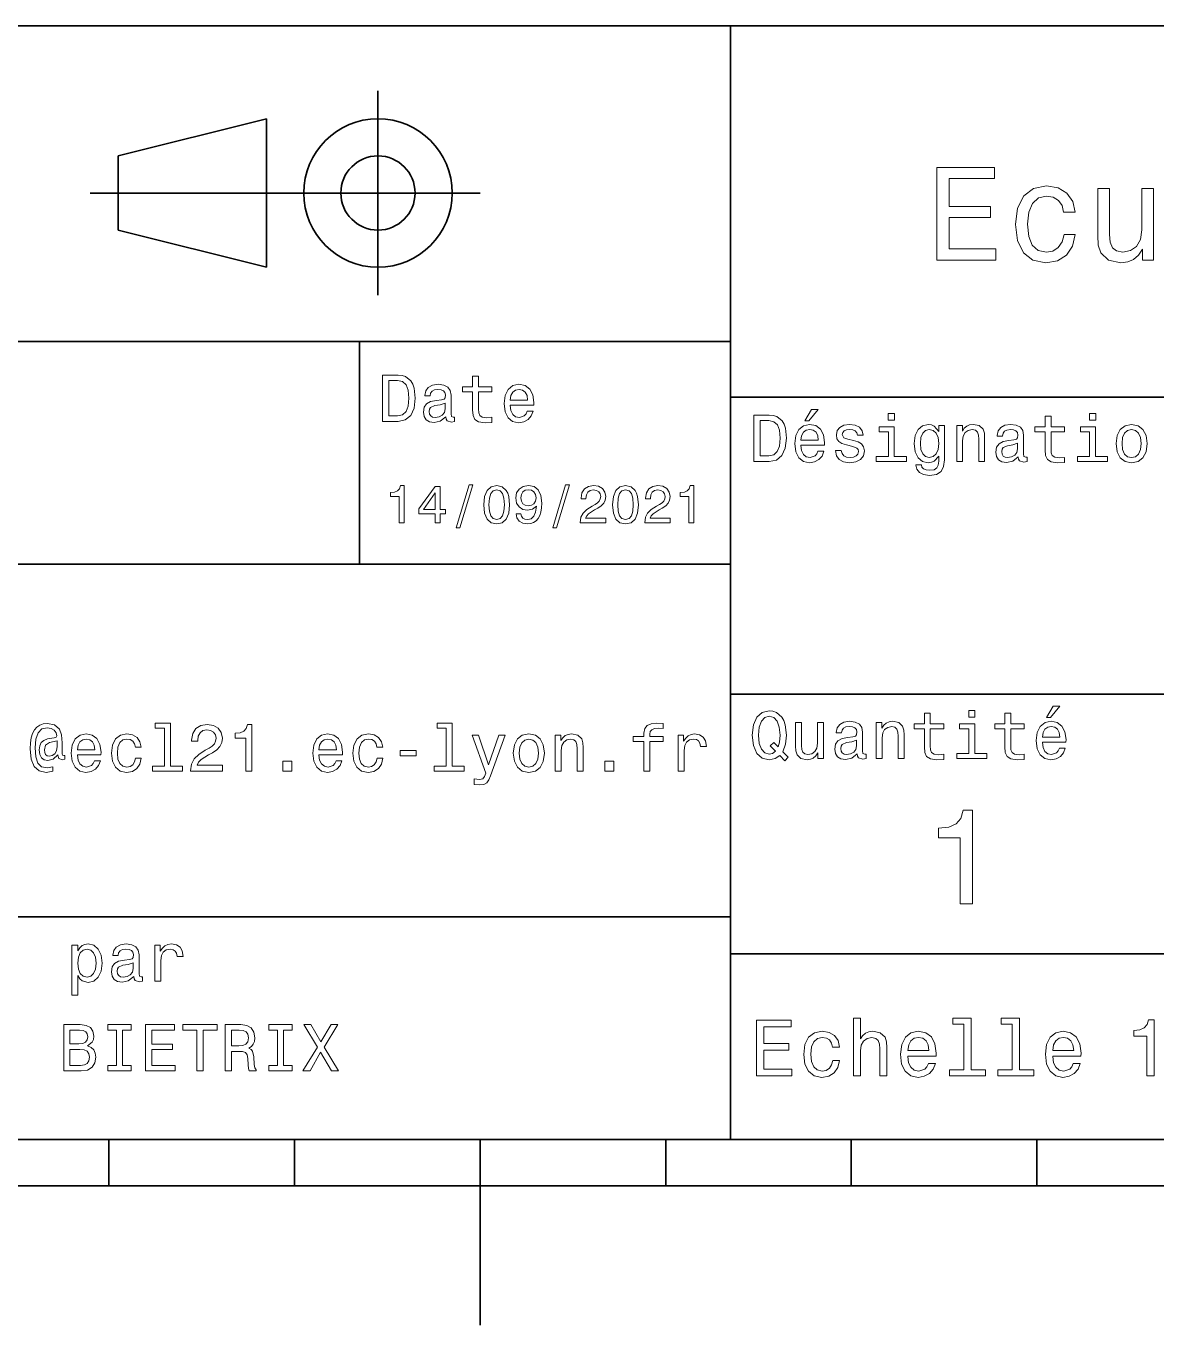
# Model space of a CAD drawing. Extents: x 0 to 297, y 0 to 210.
# Drawn here: x 124 to 184.9, y 0 to 70 of the extents above; entities that cross this region are included whole.
import ezdxf

# ---------------------------------------------------------------- set-up
doc = ezdxf.new("R2010")
doc.units = 0

msp = doc.modelspace()

# ---------------------------------------------------------------- linework, layer by layer
at = {"color": 7, "lineweight": 35}
for p, q in [((97, 70), (287, 70)), ((162, 10), (162, 70)), ((127.5, 61), (148.5, 61)), ((97, 53), (162, 53)), ((162, 50), (287, 50)), ((97, 41), (162, 41)), ((162, 34), (287, 34)), ((97, 22), (162, 22)), ((162, 20), (287, 20)), ((10, 10), (287, 10)), ((97, 10), (287, 10)), ((98.5, 7.5), (198.5, 7.5))]:
    msp.add_line(p, q, dxfattribs=at)
at = {"color": 7, "lineweight": 35, "ltscale": 0.275}
msp.add_line((143, 55.5), (143, 66.5), dxfattribs=at)
at = {"color": 7, "lineweight": 35, "ltscale": 0.206155}
for p, q in [((129, 63), (137, 65)), ((137, 57), (129, 59))]:
    msp.add_line(p, q, dxfattribs=at)
at = {"color": 7, "lineweight": 35, "ltscale": 0.2}
msp.add_line((137, 65), (137, 57), dxfattribs=at)
at = {"color": 7, "lineweight": 35, "ltscale": 0.1}
msp.add_line((129, 59), (129, 63), dxfattribs=at)
at = {"color": 7, "lineweight": 35, "ltscale": 0.3}
msp.add_line((142, 41), (142, 53), dxfattribs=at)
at = {"color": 7, "lineweight": 35, "ltscale": 0.0625}
for p, q in [((128.5, 10), (128.5, 7.5)), ((138.5, 10), (138.5, 7.5)), ((158.5, 10), (158.5, 7.5)), ((168.5, 10), (168.5, 7.5)), ((178.5, 10), (178.5, 7.5))]:
    msp.add_line(p, q, dxfattribs=at)
at = {"color": 7, "lineweight": 35, "ltscale": 0.25}
msp.add_line((148.5, 10), (148.5, 0), dxfattribs=at)
at = {"color": 7, "lineweight": 13}
for points in [[(173.109512, 57.381123), (176.279541, 57.381123), (176.279541, 57.986309), (173.772339, 57.986309), (173.772339, 59.679394), (176.005768, 59.679394), (176.005768, 60.277374), (173.772339, 60.277374), (173.772339, 61.775936), (176.221893, 61.775936), (176.221893, 62.381123), (173.109512, 62.381123)], [(179.932281, 59.967579), (180.559082, 59.967579), (180.429398, 60.543945), (180.119598, 60.997837), (179.636887, 61.278816), (179.010086, 61.386887), (178.318436, 61.242794), (177.792511, 60.839336), (177.46109, 60.183716), (177.345825, 59.304752), (177.453888, 58.432995), (177.778091, 57.78458), (178.289627, 57.381123), (178.988464, 57.244236), (179.608063, 57.352303), (180.090775, 57.6549), (180.42218, 58.130402), (180.566284, 58.764408), (179.96109, 58.764408), (179.853027, 58.36095), (179.651291, 58.058357), (179.363113, 57.871037), (179.010086, 57.8134), (178.570602, 57.907059), (178.253601, 58.195244), (178.059082, 58.663544), (177.994232, 59.326366), (178.059082, 59.974781), (178.260803, 60.443081), (178.585007, 60.731266), (179.010086, 60.83213), (179.38472, 60.767288), (179.66571, 60.601585), (179.853027, 60.327808)], [(184.788177, 61.25), (184.154175, 61.25), (184.154175, 59.016571), (184.082123, 58.497837), (183.873199, 58.123196), (183.548996, 57.892651), (183.123917, 57.820602), (182.785294, 57.878242), (182.569168, 58.051151), (182.446686, 58.346542), (182.417862, 58.764408), (182.417862, 61.25), (181.783859, 61.25), (181.783859, 58.706772), (181.805481, 58.195244), (181.942368, 57.770172), (182.360229, 57.381123), (183.030258, 57.244236), (183.390488, 57.294666), (183.700287, 57.424351), (183.966858, 57.647694), (184.182999, 57.971901), (184.182999, 57.381123), (184.788177, 57.381123)], [(144.080688, 51.190563), (143.248566, 51.190563), (143.248566, 48.690563), (144.080688, 48.690563), (144.473343, 48.769814), (144.765137, 49.011169), (144.945251, 49.40382), (145.010086, 49.940563), (144.952454, 50.488113), (144.880402, 50.70425), (144.779541, 50.877163), (144.487747, 51.111313), (144.296829, 51.168949)], [(148.100861, 50.289986), (148.100861, 49.320965), (148.122482, 49.007565), (148.223343, 48.791428), (148.425079, 48.665348), (148.767288, 48.62212), (149.141937, 48.640129), (149.141937, 48.913906), (148.868149, 48.892292), (148.619598, 48.921112), (148.486313, 49.011169), (148.42868, 49.162464), (148.417862, 49.375), (148.417862, 50.289986), (149.141937, 50.289986), (149.141937, 50.560158), (148.417862, 50.560158), (148.417862, 51.125721), (148.100861, 51.125721), (148.100861, 50.560158), (147.553314, 50.560158), (147.553314, 50.289986)], [(144.055481, 50.891571), (144.329254, 50.837536), (144.516571, 50.671829), (144.628235, 50.376442), (144.664261, 49.940563), (144.624634, 49.519093), (144.51297, 49.223705), (144.322052, 49.047192), (144.055481, 48.989555), (143.583572, 48.989555), (143.583572, 50.891571)], [(146.656342, 48.942726), (146.656342, 48.931919), (146.674347, 48.809441), (146.728394, 48.722984), (146.955338, 48.654541), (147.131851, 48.683357), (147.131851, 48.928314), (147.056198, 48.917507), (146.955338, 48.96434), (146.937317, 49.108429), (146.937317, 50.109871), (146.894089, 50.365635), (146.768005, 50.54575), (146.548264, 50.65382), (146.23848, 50.693443), (145.935883, 50.650219), (145.71254, 50.52774), (145.572052, 50.336815), (145.525223, 50.084656), (145.525223, 50.063042), (145.809799, 50.063042), (145.835022, 50.21434), (145.914261, 50.322407), (146.043945, 50.387249), (146.227661, 50.412464), (146.404175, 50.394455), (146.530258, 50.34042), (146.605911, 50.246758), (146.631119, 50.117077), (146.616714, 49.965778), (146.559082, 49.890129), (146.414978, 49.854107), (146.144806, 49.825291), (145.835022, 49.760448), (145.61528, 49.645176), (145.485596, 49.465057), (145.445969, 49.19849), (145.481995, 48.960735), (145.593658, 48.784222), (145.773773, 48.67255), (146.022339, 48.632927), (146.357346, 48.708576)], [(150.121765, 49.565922), (151.389771, 49.565922), (151.393372, 49.713619), (151.335739, 50.127884), (151.177231, 50.437683), (150.925079, 50.625), (150.590057, 50.693443), (150.262253, 50.621399), (150.010086, 50.41967), (149.847977, 50.091862), (149.790344, 49.659584), (149.844376, 49.216499), (150.006485, 48.892292), (150.255051, 48.690563), (150.579254, 48.62212), (150.860229, 48.668949), (151.090775, 48.791428), (151.260086, 48.98595), (151.357346, 49.245319), (151.043945, 49.245319), (150.979111, 49.101227), (150.885452, 48.993156), (150.618881, 48.9067), (150.413544, 48.946327), (150.258652, 49.072407), (150.157776, 49.27774), (150.121765, 49.555115)], [(150.121765, 49.832493), (150.161377, 50.081055), (150.258652, 50.264771), (150.406342, 50.376442), (150.600861, 50.416069), (150.791794, 50.376442), (150.939484, 50.264771), (151.029541, 50.081055), (151.061966, 49.832493)], [(146.620316, 49.367798), (146.577087, 49.180477), (146.461823, 49.036385), (146.28891, 48.942726), (146.07637, 48.910305), (145.939484, 48.928314), (145.842224, 48.98595), (145.780975, 49.086815), (145.76297, 49.227306), (145.777374, 49.353386), (145.835022, 49.443443), (146.065567, 49.544312), (146.357346, 49.587536), (146.620316, 49.673992)], [(164.080688, 49.030979), (163.248566, 49.030979), (163.248566, 46.530979), (164.080688, 46.530979), (164.473343, 46.610229), (164.765137, 46.851585), (164.945251, 47.244236), (165.010086, 47.780979), (164.952454, 48.328529), (164.880402, 48.544666), (164.779541, 48.717579), (164.487747, 48.951729), (164.296829, 49.009365)], [(166.004318, 48.728386), (166.216858, 48.728386), (166.717575, 49.340778), (166.364548, 49.340778)], [(170.824203, 49.117435), (170.489197, 49.117435), (170.489197, 48.757202), (170.824203, 48.757202)], [(181.667145, 49.117435), (181.332138, 49.117435), (181.332138, 48.757202), (181.667145, 48.757202)], [(164.055481, 48.731987), (164.329254, 48.677952), (164.516571, 48.512245), (164.628235, 48.216858), (164.664261, 47.780979), (164.624634, 47.359509), (164.51297, 47.064121), (164.322052, 46.887608), (164.055481, 46.829971), (163.583572, 46.829971), (163.583572, 48.731987)], [(165.784576, 47.406338), (167.052597, 47.406338), (167.056198, 47.554035), (166.998566, 47.9683), (166.840057, 48.278099), (166.587891, 48.465416), (166.252884, 48.533859), (165.925079, 48.461815), (165.672913, 48.260086), (165.510803, 47.932278), (165.453171, 47.5), (165.507202, 47.056915), (165.669312, 46.732708), (165.917862, 46.530979), (166.242081, 46.462536), (166.523056, 46.509365), (166.753601, 46.631844), (166.922913, 46.826366), (167.020172, 47.085735), (166.706772, 47.085735), (166.641937, 46.941643), (166.548264, 46.833572), (166.281708, 46.747116), (166.07637, 46.786743), (165.921463, 46.912823), (165.820602, 47.118156), (165.784576, 47.395531)], [(168.623199, 47.658501), (168.317001, 47.730545), (168.090057, 47.8134), (168.014404, 47.982708), (168.036026, 48.101585), (168.111664, 48.188038), (168.234146, 48.242073), (168.41066, 48.263687), (168.579971, 48.242073), (168.713257, 48.177231), (168.799713, 48.079971), (168.835739, 47.950287), (169.145538, 47.950287), (169.145538, 47.957493), (169.091492, 48.191643), (168.943802, 48.375359), (168.713257, 48.490635), (168.41066, 48.533859), (168.104462, 48.490635), (167.881119, 48.371758), (167.740631, 48.195244), (167.697403, 47.971901), (167.729828, 47.755764), (167.830688, 47.604465), (167.996399, 47.496399), (168.237747, 47.42075), (168.590775, 47.334293), (168.806915, 47.244236), (168.864548, 47.172188), (168.886169, 47.064121), (168.853745, 46.930836), (168.767288, 46.829971), (168.626801, 46.765129), (168.439484, 46.743515), (168.241348, 46.765129), (168.09726, 46.840778), (168, 46.963257), (167.960373, 47.132565), (167.654175, 47.132565), (167.704605, 46.844379), (167.85231, 46.635445), (168.086456, 46.509365), (168.41066, 46.462536), (168.749283, 46.509365), (168.997833, 46.635445), (169.149139, 46.837173), (169.203171, 47.100143), (169.163544, 47.327087), (169.05188, 47.481987), (168.868149, 47.582851)], [(170.8134, 46.79755), (170.8134, 48.400574), (169.999283, 48.400574), (169.999283, 48.130402), (170.496399, 48.130402), (170.496399, 46.79755), (169.847977, 46.79755), (169.847977, 46.530979), (171.469025, 46.530979), (171.469025, 46.79755)], [(173.518738, 46.617435), (173.518738, 48.465416), (173.216141, 48.465416), (173.216141, 48.152016), (172.967575, 48.4366), (172.816284, 48.508644), (172.646973, 48.533859), (172.340775, 48.461815), (172.103027, 48.260086), (171.94812, 47.935879), (171.894089, 47.5), (171.94812, 47.060516), (172.103027, 46.736309), (172.340775, 46.530979), (172.646973, 46.462536), (172.819885, 46.487751), (172.963974, 46.552593), (173.216141, 46.826366), (173.216141, 46.552593), (173.187317, 46.336456), (173.108063, 46.181557), (172.956772, 46.091499), (172.729828, 46.059078), (172.531708, 46.080692), (172.391205, 46.134727), (172.30835, 46.228386), (172.283142, 46.354465), (171.976944, 46.354465), (171.976944, 46.340057), (172.023773, 46.109509), (172.167862, 45.9366), (172.398407, 45.824928), (172.711823, 45.785301), (173.086456, 45.839336), (173.335022, 45.990635), (173.47551, 46.253601)], [(174.181549, 46.530979), (174.498566, 46.530979), (174.498566, 47.647694), (174.530975, 47.903458), (174.635452, 48.090778), (174.797546, 48.206051), (175.013687, 48.249279), (175.1866, 48.213257), (175.294662, 48.115993), (175.348709, 47.953888), (175.366714, 47.737751), (175.366714, 46.530979), (175.683716, 46.530979), (175.683716, 47.802593), (175.669312, 48.058357), (175.604462, 48.270893), (175.391937, 48.465416), (175.060516, 48.533859), (174.876801, 48.508644), (174.721909, 48.440201), (174.588623, 48.324928), (174.484146, 48.170029), (174.484146, 48.465416), (174.181549, 48.465416)], [(177.499283, 46.783142), (177.499283, 46.772335), (177.517288, 46.649857), (177.57132, 46.5634), (177.798264, 46.494957), (177.974777, 46.523773), (177.974777, 46.76873), (177.899139, 46.757923), (177.798264, 46.804756), (177.780258, 46.948845), (177.780258, 47.950287), (177.73703, 48.206051), (177.610947, 48.386166), (177.391205, 48.494236), (177.081406, 48.533859), (176.778824, 48.490635), (176.555481, 48.368156), (176.414978, 48.177231), (176.368149, 47.925072), (176.368149, 47.903458), (176.65274, 47.903458), (176.677948, 48.054756), (176.757202, 48.162823), (176.886887, 48.227665), (177.070602, 48.25288), (177.247116, 48.234871), (177.373199, 48.180836), (177.448853, 48.087173), (177.47406, 47.957493), (177.459656, 47.806194), (177.402023, 47.730545), (177.257919, 47.694523), (176.987747, 47.665707), (176.677948, 47.600864), (176.458206, 47.485592), (176.328537, 47.305473), (176.28891, 47.038906), (176.324921, 46.801151), (176.4366, 46.624638), (176.616714, 46.512966), (176.86528, 46.473343), (177.200287, 46.548992)], [(178.943802, 48.130402), (178.943802, 47.161381), (178.965424, 46.84798), (179.066284, 46.631844), (179.268005, 46.505764), (179.610229, 46.462536), (179.984863, 46.480545), (179.984863, 46.754322), (179.71109, 46.732708), (179.46254, 46.761528), (179.329254, 46.851585), (179.271606, 47.00288), (179.260803, 47.215416), (179.260803, 48.130402), (179.984863, 48.130402), (179.984863, 48.400574), (179.260803, 48.400574), (179.260803, 48.966137), (178.943802, 48.966137), (178.943802, 48.400574), (178.396255, 48.400574), (178.396255, 48.130402)], [(181.656342, 46.79755), (181.656342, 48.400574), (180.842224, 48.400574), (180.842224, 48.130402), (181.33934, 48.130402), (181.33934, 46.79755), (180.690918, 46.79755), (180.690918, 46.530979), (182.311966, 46.530979), (182.311966, 46.79755)], [(182.762253, 47.496399), (182.819885, 47.056915), (182.985596, 46.732708), (183.248566, 46.530979), (183.601593, 46.462536), (183.951004, 46.530979), (184.213974, 46.729107), (184.379684, 47.053314), (184.440918, 47.496399), (184.379684, 47.935879), (184.213974, 48.263687), (183.951004, 48.461815), (183.601593, 48.533859), (183.248566, 48.461815), (182.985596, 48.260086), (182.819885, 47.935879)], [(165.784576, 47.672909), (165.824203, 47.921471), (165.921463, 48.105186), (166.069168, 48.216858), (166.263687, 48.256485), (166.454605, 48.216858), (166.60231, 48.105186), (166.692368, 47.921471), (166.724777, 47.672909)], [(172.221909, 47.5), (172.254318, 47.820606), (172.351593, 48.058357), (172.502884, 48.198845), (172.704605, 48.249279), (172.917145, 48.198845), (173.075653, 48.058357), (173.172913, 47.820606), (173.208939, 47.5), (173.172913, 47.172188), (173.075653, 46.938038), (172.917145, 46.793949), (172.704605, 46.747116), (172.502884, 46.793949), (172.351593, 46.938038), (172.254318, 47.175793)], [(183.086456, 47.5), (183.118881, 47.824207), (183.219742, 48.058357), (183.381851, 48.20245), (183.601593, 48.25288), (183.817719, 48.20245), (183.979828, 48.061958), (184.080688, 47.824207), (184.116714, 47.5), (184.080688, 47.172188), (183.979828, 46.934437), (183.817719, 46.790344), (183.601593, 46.743515), (183.381851, 46.790344), (183.219742, 46.934437), (183.118881, 47.172188)], [(177.463257, 47.208214), (177.420029, 47.020893), (177.304749, 46.876801), (177.131851, 46.783142), (176.919312, 46.750721), (176.782425, 46.76873), (176.68515, 46.826366), (176.623917, 46.927231), (176.605911, 47.067722), (176.620316, 47.193802), (176.677948, 47.283859), (176.908508, 47.384727), (177.200287, 47.427952), (177.463257, 47.514408)], [(144.14122, 43.224785), (144.403458, 43.224785), (144.403458, 45.239193), (144.207504, 45.239193), (144.155624, 45.0634), (144.05188, 44.945248), (143.893372, 44.876083), (143.674362, 44.853027), (143.674362, 44.648415), (144.14122, 44.648415)], [(146.086456, 43.224785), (146.345825, 43.224785), (146.345825, 43.720463), (146.631134, 43.720463), (146.631134, 43.951008), (146.345825, 43.951008), (146.345825, 45.181557), (146.083572, 45.181557), (145.207504, 43.974064), (145.207504, 43.720463), (146.086456, 43.720463)], [(145.44957, 43.951008), (146.086456, 44.847263), (146.086456, 43.951008)], [(147.213257, 42.956772), (147.412109, 42.956772), (148.109512, 45.279541), (147.907791, 45.279541)], [(148.703171, 44.201729), (148.746399, 43.749279), (148.881851, 43.426514), (149.097992, 43.230549), (149.397705, 43.167149), (149.694534, 43.230549), (149.910675, 43.426514), (150.043228, 43.749279), (150.08934, 44.201729), (150.043228, 44.651299), (149.98848, 44.829971), (149.910675, 44.976948), (149.694534, 45.172913), (149.397705, 45.239193), (149.097992, 45.172913), (148.881851, 44.974064), (148.746399, 44.651299)], [(148.979828, 44.201729), (149.002884, 44.550434), (149.074936, 44.801155), (149.20462, 44.948128), (149.397705, 45), (149.587906, 44.948128), (149.71759, 44.801155), (149.789627, 44.550434), (149.812683, 44.201729), (149.789627, 43.850143), (149.71759, 43.599426), (149.587906, 43.45245), (149.397705, 43.403458), (149.20462, 43.45245), (149.074936, 43.599426), (149.002884, 43.850143)], [(150.440933, 43.720463), (150.484161, 43.492798), (150.608078, 43.317005), (150.804047, 43.207493), (151.0634, 43.167149), (151.233429, 43.187321), (151.386169, 43.239193), (151.515854, 43.328529), (151.625366, 43.455334), (151.711823, 43.613834), (151.775223, 43.809799), (151.812683, 44.034584), (151.827087, 44.293949), (151.778107, 44.700291), (151.636887, 44.99712), (151.412109, 45.175793), (151.103745, 45.239193), (150.821335, 45.187321), (150.608078, 45.048992), (150.469742, 44.835735), (150.42363, 44.567726), (150.469742, 44.291069), (150.605194, 44.080692), (150.806915, 43.948128), (151.0634, 43.9049), (151.334305, 43.959656), (151.53891, 44.126801), (151.492798, 43.806919), (151.400574, 43.57925), (151.259369, 43.443806), (151.066284, 43.400578), (150.916428, 43.42075), (150.806915, 43.48415), (150.734879, 43.585014), (150.706055, 43.720463)], [(150.703171, 44.570606), (150.731995, 44.749279), (150.812683, 44.890491), (150.939484, 44.979828), (151.103745, 45.011528), (151.273773, 44.979828), (151.403458, 44.890491), (151.484161, 44.752163), (151.515854, 44.573486), (151.484161, 44.391933), (151.403458, 44.256485), (151.270905, 44.172913), (151.095108, 44.144093), (150.9366, 44.172913), (150.812683, 44.256485), (150.731995, 44.38905)], [(152.417877, 42.956772), (152.616714, 42.956772), (153.314133, 45.279541), (153.112396, 45.279541)], [(153.899139, 43.224785), (155.273773, 43.224785), (155.273773, 43.472622), (154.187317, 43.472622), (154.247849, 43.60807), (154.351593, 43.720463), (154.671478, 43.925072), (154.841507, 44.011528), (155.031708, 44.135448), (155.167145, 44.279541), (155.244965, 44.44957), (155.273773, 44.642651), (155.224792, 44.884727), (155.08934, 45.074928), (154.881851, 45.195965), (154.613831, 45.239193), (154.337173, 45.190201), (154.126801, 45.054756), (153.991364, 44.838619), (153.945251, 44.553314), (153.945251, 44.51297), (154.207504, 44.51297), (154.207504, 44.536022), (154.233429, 44.731991), (154.311249, 44.876083), (154.435165, 44.9683), (154.599426, 45), (154.766571, 44.971184), (154.890488, 44.899136), (154.971191, 44.786743), (155, 44.645535), (154.979828, 44.51297), (154.925079, 44.400578), (154.832855, 44.302593), (154.706055, 44.216141), (154.536026, 44.12392), (154.253601, 43.945248), (154.054764, 43.755043), (153.9366, 43.524498), (153.899139, 43.233429)], [(155.642654, 44.201729), (155.685883, 43.749279), (155.821335, 43.426514), (156.037476, 43.230549), (156.337173, 43.167149), (156.634003, 43.230549), (156.850143, 43.426514), (156.982712, 43.749279), (157.028824, 44.201729), (156.982712, 44.651299), (156.927963, 44.829971), (156.850143, 44.976948), (156.634003, 45.172913), (156.337173, 45.239193), (156.037476, 45.172913), (155.821335, 44.974064), (155.685883, 44.651299)], [(155.919312, 44.201729), (155.942368, 44.550434), (156.01442, 44.801155), (156.144104, 44.948128), (156.337173, 45), (156.527374, 44.948128), (156.657059, 44.801155), (156.729111, 44.550434), (156.752167, 44.201729), (156.729111, 43.850143), (156.657059, 43.599426), (156.527374, 43.45245), (156.337173, 43.403458), (156.144104, 43.45245), (156.01442, 43.599426), (155.942368, 43.850143)], [(157.368881, 43.224785), (158.743515, 43.224785), (158.743515, 43.472622), (157.657059, 43.472622), (157.71759, 43.60807), (157.821335, 43.720463), (158.14122, 43.925072), (158.311249, 44.011528), (158.50145, 44.135448), (158.636887, 44.279541), (158.714706, 44.44957), (158.743515, 44.642651), (158.694534, 44.884727), (158.559082, 45.074928), (158.351593, 45.195965), (158.083572, 45.239193), (157.806915, 45.190201), (157.596542, 45.054756), (157.461105, 44.838619), (157.414993, 44.553314), (157.414993, 44.51297), (157.677231, 44.51297), (157.677231, 44.536022), (157.703171, 44.731991), (157.780991, 44.876083), (157.904907, 44.9683), (158.069168, 45), (158.236313, 44.971184), (158.360229, 44.899136), (158.440918, 44.786743), (158.469742, 44.645535), (158.44957, 44.51297), (158.394821, 44.400578), (158.302597, 44.302593), (158.175797, 44.216141), (158.005768, 44.12392), (157.723343, 43.945248), (157.524506, 43.755043), (157.406342, 43.524498), (157.368881, 43.233429)], [(159.755051, 43.224785), (160.017288, 43.224785), (160.017288, 45.239193), (159.821335, 45.239193), (159.769455, 45.0634), (159.66571, 44.945248), (159.507202, 44.876083), (159.288193, 44.853027), (159.288193, 44.648415), (159.755051, 44.648415)], [(164.642654, 30.685879), (164.916428, 30.401297), (165.107346, 30.592218), (164.811966, 30.894812), (164.963257, 31.305475), (165.010086, 31.780979), (164.941635, 32.339336), (164.862396, 32.56628), (164.757919, 32.753601), (164.46254, 33.009365), (164.282425, 33.074207), (164.08429, 33.099422), (163.702454, 33.009365), (163.41066, 32.757202), (163.223343, 32.342937), (163.158508, 31.780979), (163.223343, 31.219019), (163.407059, 30.804754), (163.698853, 30.54899), (164.08429, 30.462536), (164.39769, 30.520172)], [(172.438034, 32.130402), (172.438034, 31.161383), (172.459656, 30.847982), (172.560516, 30.631844), (172.762253, 30.505762), (173.104462, 30.462536), (173.479111, 30.480547), (173.479111, 30.754322), (173.205338, 30.732708), (172.956772, 30.761526), (172.823486, 30.851583), (172.765854, 31.002882), (172.755035, 31.215418), (172.755035, 32.130402), (173.479111, 32.130402), (173.479111, 32.400574), (172.755035, 32.400574), (172.755035, 32.966137), (172.438034, 32.966137), (172.438034, 32.400574), (171.890488, 32.400574), (171.890488, 32.130402)], [(175.161377, 33.117435), (174.82637, 33.117435), (174.82637, 32.757202), (175.161377, 32.757202)], [(176.775223, 32.130402), (176.775223, 31.161383), (176.796829, 30.847982), (176.89769, 30.631844), (177.099426, 30.505762), (177.44165, 30.462536), (177.816284, 30.480547), (177.816284, 30.754322), (177.542511, 30.732708), (177.293945, 30.761526), (177.16066, 30.851583), (177.103027, 31.002882), (177.092224, 31.215418), (177.092224, 32.130402), (177.816284, 32.130402), (177.816284, 32.400574), (177.092224, 32.400574), (177.092224, 32.966137), (176.775223, 32.966137), (176.775223, 32.400574), (176.227661, 32.400574), (176.227661, 32.130402)], [(179.015854, 32.728386), (179.228394, 32.728386), (179.729111, 33.340778), (179.376083, 33.340778)], [(126.130409, 30.487751), (126.130409, 30.696686), (126.072769, 30.685879), (126.004326, 30.711094), (125.982712, 30.786743), (125.982712, 31.377522), (125.953896, 31.795389), (125.838623, 32.105186), (125.568451, 32.335735), (125.190201, 32.418587), (124.970467, 32.396973), (124.783142, 32.33213), (124.62104, 32.224064), (124.491356, 32.072765), (124.390495, 31.881844), (124.318451, 31.647694), (124.275223, 31.366714), (124.260811, 31.049711), (124.311241, 30.491354), (124.473343, 30.0951), (124.743515, 29.857347), (125.128967, 29.7817), (125.481995, 29.839336), (125.481995, 30.077089), (125.172195, 30.019451), (124.873199, 30.08069), (124.675079, 30.278818), (124.567001, 30.613832), (124.534584, 31.100143), (124.57061, 31.575647), (124.693085, 31.914265), (124.891212, 32.119595), (125.179398, 32.188038), (125.399139, 32.148415), (125.561241, 32.054756), (125.662109, 31.914265), (125.698128, 31.752161), (125.658508, 31.672911), (125.550438, 31.636887), (125.197411, 31.582851), (125.002884, 31.503601), (124.862396, 31.381123), (124.779541, 31.211815), (124.754326, 30.988472), (124.786743, 30.747118), (124.876801, 30.567001), (125.024498, 30.45533), (125.219025, 30.419308), (125.503601, 30.494957), (125.744965, 30.732708), (125.744965, 30.711094), (125.802597, 30.520172), (126.000725, 30.462536)], [(131.497849, 32.170029), (131.497849, 30.116714), (130.845825, 30.116714), (130.845825, 29.850143), (132.463257, 29.850143), (132.463257, 30.116714), (131.81485, 30.116714), (131.81485, 32.4366), (131.000732, 32.4366), (131.000732, 32.170029)], [(132.90274, 29.850143), (134.621033, 29.850143), (134.621033, 30.159943), (133.26297, 30.159943), (133.338623, 30.32925), (133.468307, 30.46974), (133.868164, 30.725504), (134.080688, 30.833572), (134.318451, 30.988472), (134.487762, 31.168587), (134.585022, 31.381123), (134.621033, 31.622478), (134.559799, 31.925072), (134.390503, 32.162823), (134.131134, 32.314121), (133.796112, 32.368156), (133.450287, 32.306915), (133.187317, 32.137608), (133.018021, 31.867435), (132.960388, 31.510807), (132.960388, 31.460375), (133.288193, 31.460375), (133.288193, 31.489193), (133.320618, 31.73415), (133.417877, 31.914265), (133.572769, 32.029537), (133.778107, 32.069164), (133.98703, 32.033142), (134.141937, 31.943083), (134.242798, 31.802593), (134.278824, 31.62608), (134.253601, 31.460375), (134.185165, 31.319883), (134.069885, 31.197405), (133.911392, 31.089336), (133.698853, 30.974062), (133.345825, 30.750719), (133.09726, 30.512968), (132.94957, 30.224783), (132.90274, 29.86095)], [(135.885452, 29.850143), (136.213257, 29.850143), (136.213257, 32.368156), (135.968307, 32.368156), (135.903458, 32.148415), (135.773773, 32.000721), (135.575653, 31.914265), (135.30188, 31.885447), (135.30188, 31.629683), (135.885452, 31.629683)], [(146.677948, 32.170029), (146.677948, 30.116714), (146.02594, 30.116714), (146.02594, 29.850143), (147.643372, 29.850143), (147.643372, 30.116714), (146.994949, 30.116714), (146.994949, 32.4366), (146.180832, 32.4366), (146.180832, 32.170029)], [(157.329956, 31.449568), (157.329956, 29.850143), (157.646973, 29.850143), (157.646973, 31.449568), (158.367432, 31.449568), (158.367432, 31.71974), (157.646973, 31.71974), (157.646973, 31.838615), (157.67218, 31.982708), (157.755035, 32.079971), (157.895523, 32.137608), (158.09726, 32.159222), (158.367432, 32.144814), (158.367432, 32.418587), (158.025208, 32.4366), (157.715408, 32.404179), (157.499268, 32.306915), (157.369583, 32.137608), (157.329956, 31.896254), (157.329956, 31.71974), (156.75, 31.71974), (156.75, 31.449568)], [(164.41571, 30.916426), (164.260803, 30.801151), (164.08429, 30.765129), (163.850143, 30.829971), (163.666428, 31.024494), (163.543945, 31.341497), (163.504318, 31.780979), (163.543945, 32.216858), (163.662827, 32.537464), (163.846542, 32.731987), (164.08429, 32.80043), (164.318451, 32.731987), (164.502167, 32.533859), (164.621033, 32.213257), (164.664261, 31.780979), (164.631851, 31.40634), (164.5634, 31.150576), (164.329254, 31.395533), (164.13472, 31.211815)], [(166.998566, 32.465416), (166.681549, 32.465416), (166.681549, 31.348703), (166.645538, 31.089336), (166.541061, 30.902016), (166.378967, 30.786743), (166.166428, 30.750719), (165.997116, 30.779539), (165.889053, 30.865993), (165.827805, 31.013687), (165.8134, 31.222622), (165.8134, 32.465416), (165.496399, 32.465416), (165.496399, 31.193804), (165.507202, 30.93804), (165.575653, 30.725504), (165.784576, 30.530979), (166.119598, 30.462536), (166.299713, 30.487751), (166.454605, 30.552593), (166.587891, 30.664265), (166.695969, 30.826368), (166.695969, 30.530979), (166.998566, 30.530979)], [(168.824921, 30.78314), (168.824921, 30.772333), (168.842941, 30.649855), (168.896973, 30.5634), (169.123917, 30.494957), (169.30043, 30.523775), (169.30043, 30.768732), (169.224777, 30.757925), (169.123917, 30.804754), (169.105911, 30.948847), (169.105911, 31.950287), (169.062683, 32.206051), (168.9366, 32.386166), (168.716858, 32.494236), (168.407059, 32.533859), (168.104462, 32.490635), (167.881119, 32.368156), (167.740631, 32.177231), (167.693802, 31.925072), (167.693802, 31.903458), (167.978394, 31.903458), (168.003601, 32.054756), (168.082855, 32.162823), (168.21254, 32.227665), (168.396255, 32.25288), (168.572769, 32.234871), (168.698853, 32.180836), (168.77449, 32.087173), (168.799713, 31.957493), (168.785309, 31.806194), (168.727661, 31.730547), (168.583572, 31.694523), (168.3134, 31.665705), (168.003601, 31.600864), (167.783859, 31.48559), (167.654175, 31.305475), (167.614548, 31.038904), (167.650574, 30.801151), (167.762253, 30.62464), (167.942368, 30.512968), (168.190918, 30.473343), (168.52594, 30.54899)], [(169.844376, 30.530979), (170.161377, 30.530979), (170.161377, 31.647694), (170.193802, 31.903458), (170.298279, 32.090778), (170.460373, 32.206051), (170.676514, 32.249279), (170.849426, 32.213257), (170.957489, 32.115993), (171.011536, 31.95389), (171.029541, 31.737751), (171.029541, 30.530979), (171.346542, 30.530979), (171.346542, 31.802593), (171.332138, 32.058357), (171.267288, 32.270893), (171.054749, 32.465416), (170.723343, 32.533859), (170.539627, 32.508644), (170.38472, 32.440201), (170.251434, 32.324928), (170.146973, 32.170029), (170.146973, 32.465416), (169.844376, 32.465416)], [(175.150574, 30.79755), (175.150574, 32.400574), (174.336456, 32.400574), (174.336456, 32.130402), (174.833572, 32.130402), (174.833572, 30.79755), (174.185165, 30.79755), (174.185165, 30.530979), (175.806198, 30.530979), (175.806198, 30.79755)], [(178.796112, 31.40634), (180.064117, 31.40634), (180.067719, 31.554033), (180.010086, 31.9683), (179.851593, 32.278099), (179.599426, 32.465416), (179.264404, 32.533859), (178.9366, 32.461815), (178.684433, 32.260086), (178.522339, 31.932276), (178.464691, 31.5), (178.518738, 31.056915), (178.680832, 30.732708), (178.929398, 30.530979), (179.253601, 30.462536), (179.534576, 30.509365), (179.765137, 30.631844), (179.934433, 30.826368), (180.031708, 31.085733), (179.718292, 31.085733), (179.653458, 30.941643), (179.559799, 30.833572), (179.293228, 30.747118), (179.087891, 30.786743), (178.932999, 30.912823), (178.832138, 31.118155), (178.796112, 31.395533)], [(178.796112, 31.672911), (178.835739, 31.921469), (178.932999, 32.105186), (179.080688, 32.216858), (179.275208, 32.256485), (179.466141, 32.216858), (179.613831, 32.105186), (179.703888, 31.921469), (179.736313, 31.672911)], [(126.80764, 30.725504), (128.075653, 30.725504), (128.079254, 30.873198), (128.021622, 31.287464), (127.863113, 31.597261), (127.610954, 31.784582), (127.27594, 31.853025), (126.948135, 31.780979), (126.695969, 31.57925), (126.533867, 31.25144), (126.476227, 30.819164), (126.530266, 30.37608), (126.692368, 30.051872), (126.940926, 29.850143), (127.265137, 29.7817), (127.546112, 29.828529), (127.776657, 29.951008), (127.945969, 30.145533), (128.043228, 30.404898), (127.729828, 30.404898), (127.664993, 30.260807), (127.571327, 30.152737), (127.304756, 30.066282), (127.099426, 30.105907), (126.944527, 30.231987), (126.843666, 30.437319), (126.80764, 30.714697)], [(126.80764, 30.992075), (126.847267, 31.240633), (126.944527, 31.424351), (127.092224, 31.536022), (127.286743, 31.575647), (127.477669, 31.536022), (127.625366, 31.424351), (127.715424, 31.240633), (127.747841, 30.992075)], [(129.930847, 31.143372), (130.244232, 31.143372), (130.179398, 31.431555), (130.024506, 31.658501), (129.783142, 31.79899), (129.469742, 31.853025), (129.123932, 31.780979), (128.860962, 31.57925), (128.695251, 31.25144), (128.637619, 30.811958), (128.69165, 30.37608), (128.853745, 30.051872), (129.109512, 29.850143), (129.458939, 29.7817), (129.768738, 29.835733), (130.010086, 29.987032), (130.175797, 30.224783), (130.247849, 30.541786), (129.945251, 30.541786), (129.89122, 30.340057), (129.790344, 30.188761), (129.646255, 30.0951), (129.469742, 30.066282), (129.25, 30.113111), (129.091507, 30.257204), (128.994247, 30.491354), (128.961823, 30.822765), (128.994247, 31.146973), (129.095108, 31.381123), (129.257202, 31.525215), (129.469742, 31.575647), (129.657059, 31.543226), (129.797562, 31.460375), (129.89122, 31.323486)], [(139.819168, 30.725504), (141.087173, 30.725504), (141.090775, 30.873198), (141.033142, 31.287464), (140.874634, 31.597261), (140.622482, 31.784582), (140.28746, 31.853025), (139.959656, 31.780979), (139.707489, 31.57925), (139.545395, 31.25144), (139.487747, 30.819164), (139.541779, 30.37608), (139.703888, 30.051872), (139.952454, 29.850143), (140.276657, 29.7817), (140.557632, 29.828529), (140.788177, 29.951008), (140.957489, 30.145533), (141.054749, 30.404898), (140.741364, 30.404898), (140.676514, 30.260807), (140.582855, 30.152737), (140.316284, 30.066282), (140.110947, 30.105907), (139.956055, 30.231987), (139.855194, 30.437319), (139.819168, 30.714697)], [(139.819168, 30.992075), (139.858795, 31.240633), (139.956055, 31.424351), (140.103745, 31.536022), (140.298279, 31.575647), (140.489197, 31.536022), (140.636887, 31.424351), (140.726944, 31.240633), (140.759369, 30.992075)], [(142.942368, 31.143372), (143.255768, 31.143372), (143.190918, 31.431555), (143.036026, 31.658501), (142.794662, 31.79899), (142.481262, 31.853025), (142.135437, 31.780979), (141.872482, 31.57925), (141.706772, 31.25144), (141.649139, 30.811958), (141.703171, 30.37608), (141.865265, 30.051872), (142.121033, 29.850143), (142.470459, 29.7817), (142.780258, 29.835733), (143.021606, 29.987032), (143.187317, 30.224783), (143.259369, 30.541786), (142.956772, 30.541786), (142.90274, 30.340057), (142.80188, 30.188761), (142.657776, 30.0951), (142.481262, 30.066282), (142.261536, 30.113111), (142.103027, 30.257204), (142.005768, 30.491354), (141.973343, 30.822765), (142.005768, 31.146973), (142.106628, 31.381123), (142.268738, 31.525215), (142.481262, 31.575647), (142.668579, 31.543226), (142.809082, 31.460375), (142.90274, 31.323486)], [(149.516571, 31.784582), (148.961807, 30.192362), (148.417862, 31.784582), (148.072037, 31.784582), (148.806915, 29.742075), (148.742065, 29.561958), (148.641205, 29.43948), (148.471893, 29.399855), (148.180115, 29.435879), (148.180115, 29.129683), (148.486313, 29.100864), (148.706055, 29.129683), (148.860947, 29.21974), (148.972626, 29.37464), (149.069885, 29.601583), (149.855179, 31.784582)], [(150.291061, 30.815561), (150.348694, 30.37608), (150.514404, 30.051872), (150.777374, 29.850143), (151.130402, 29.7817), (151.479828, 29.850143), (151.742798, 30.048271), (151.908493, 30.372478), (151.969727, 30.815561), (151.908493, 31.255043), (151.742798, 31.582851), (151.479828, 31.780979), (151.130402, 31.853025), (150.777374, 31.780979), (150.514404, 31.57925), (150.348694, 31.255043)], [(150.615265, 30.819164), (150.64769, 31.143372), (150.74855, 31.377522), (150.91066, 31.521614), (151.130402, 31.572046), (151.346542, 31.521614), (151.508636, 31.381123), (151.609497, 31.143372), (151.645523, 30.819164), (151.609497, 30.491354), (151.508636, 30.253601), (151.346542, 30.109509), (151.130402, 30.062679), (150.91066, 30.109509), (150.74855, 30.253601), (150.64769, 30.491354)], [(152.553314, 29.850143), (152.870316, 29.850143), (152.870316, 30.966858), (152.90274, 31.222622), (153.007202, 31.409943), (153.169312, 31.525215), (153.385437, 31.568443), (153.55835, 31.532419), (153.666412, 31.435158), (153.720459, 31.273054), (153.738464, 31.056915), (153.738464, 29.850143), (154.055466, 29.850143), (154.055466, 31.121758), (154.041061, 31.377522), (153.976227, 31.590057), (153.763687, 31.784582), (153.432266, 31.853025), (153.24855, 31.827808), (153.093658, 31.759365), (152.960373, 31.644091), (152.855896, 31.489193), (152.855896, 31.784582), (152.553314, 31.784582)], [(159.177948, 29.850143), (159.494949, 29.850143), (159.494949, 30.956051), (159.527374, 31.222622), (159.624634, 31.413544), (159.783127, 31.528818), (159.995667, 31.568443), (160.154175, 31.543226), (160.273041, 31.47118), (160.345093, 31.348701), (160.3703, 31.182997), (160.690918, 31.182997), (160.64769, 31.474783), (160.528809, 31.683718), (160.330688, 31.809797), (160.060516, 31.853025), (159.876801, 31.824207), (159.718292, 31.752161), (159.577805, 31.629683), (159.466125, 31.463976), (159.466125, 31.784582), (159.177948, 31.784582)], [(168.78891, 31.208212), (168.745682, 31.020893), (168.630402, 30.876801), (168.457489, 30.78314), (168.244965, 30.750719), (168.108063, 30.768732), (168.010803, 30.826368), (167.94957, 30.927233), (167.931549, 31.067722), (167.945969, 31.193804), (168.003601, 31.283861), (168.234146, 31.384726), (168.52594, 31.427954), (168.78891, 31.514408)], [(125.71254, 31.168587), (125.676514, 30.945244), (125.586456, 30.786743), (125.44957, 30.68948), (125.287468, 30.660662), (125.175797, 30.678673), (125.096542, 30.743515), (125.046112, 30.851583), (125.031708, 31.002882), (125.092941, 31.25144), (125.30188, 31.381123), (125.71254, 31.481987)], [(144.188751, 30.675072), (145.060516, 30.675072), (145.060516, 30.959654), (144.188751, 30.959654)], [(137.870316, 29.850143), (138.367432, 29.850143), (138.367432, 30.386887), (137.870316, 30.386887)], [(155.219009, 29.850143), (155.716125, 29.850143), (155.716125, 30.386887), (155.219009, 30.386887)], [(174.370316, 22.700289), (175.025925, 22.700289), (175.025925, 27.736313), (174.536011, 27.736313), (174.406326, 27.296831), (174.146973, 27.001442), (173.750717, 26.828531), (173.203171, 26.770893), (173.203171, 26.259367), (174.370316, 26.259367)], [(126.829254, 20.166426), (126.829254, 20.465418), (126.512253, 20.465418), (126.512253, 17.7817), (126.829254, 17.7817), (126.829254, 18.826368), (126.940926, 18.657061), (127.067009, 18.545389), (127.38401, 18.462536), (127.6866, 18.530979), (127.924355, 18.736311), (128.079254, 19.060518), (128.136887, 19.5), (128.079254, 19.935879), (127.924355, 20.260086), (127.6866, 20.461815), (127.38401, 20.533861), (127.211098, 20.512247), (127.0634, 20.443804), (126.937325, 20.328529)], [(129.847992, 18.78314), (129.847992, 18.772333), (129.865997, 18.649855), (129.920029, 18.5634), (130.146973, 18.494957), (130.323486, 18.523775), (130.323486, 18.768732), (130.247849, 18.757925), (130.146973, 18.804754), (130.128967, 18.948847), (130.128967, 19.950287), (130.085739, 20.206051), (129.959656, 20.386166), (129.739914, 20.494236), (129.430115, 20.533861), (129.127533, 20.490633), (128.904175, 20.368155), (128.763687, 20.177233), (128.716858, 19.925072), (128.716858, 19.903458), (129.00145, 19.903458), (129.026657, 20.054754), (129.105911, 20.162823), (129.235596, 20.227665), (129.419312, 20.252882), (129.595825, 20.234869), (129.721909, 20.180836), (129.797562, 20.087175), (129.822769, 19.957493), (129.808365, 19.806194), (129.750732, 19.730547), (129.606628, 19.694523), (129.336456, 19.665705), (129.026657, 19.600864), (128.806915, 19.48559), (128.677246, 19.305475), (128.637619, 19.038904), (128.67363, 18.801151), (128.785309, 18.62464), (128.965424, 18.512968), (129.213989, 18.473343), (129.548996, 18.54899)], [(130.986313, 18.530979), (131.303314, 18.530979), (131.303314, 19.636887), (131.335739, 19.903458), (131.432999, 20.094379), (131.591507, 20.209654), (131.804047, 20.249279), (131.96254, 20.224062), (132.081421, 20.152016), (132.153473, 20.029537), (132.17868, 19.863832), (132.499283, 19.863832), (132.456055, 20.155619), (132.337189, 20.364553), (132.139053, 20.490633), (131.868881, 20.533861), (131.685165, 20.505043), (131.526657, 20.432997), (131.386169, 20.310518), (131.274506, 20.144812), (131.274506, 20.465418), (130.986313, 20.465418)], [(127.329971, 18.747118), (127.117439, 18.793947), (126.96254, 18.93804), (126.86528, 19.17219), (126.832855, 19.5), (126.86528, 19.824207), (126.96254, 20.058357), (127.117439, 20.198847), (127.329971, 20.249279), (127.524498, 20.198847), (127.679398, 20.054754), (127.776657, 19.820604), (127.812683, 19.5), (127.776657, 19.175793), (127.679398, 18.93804), (127.524498, 18.793947)], [(129.811966, 19.208212), (129.768738, 19.020893), (129.653458, 18.876801), (129.48056, 18.78314), (129.268021, 18.750719), (129.131134, 18.768732), (129.033875, 18.826368), (128.972626, 18.927233), (128.95462, 19.067722), (128.969025, 19.193804), (129.026657, 19.283861), (129.257202, 19.384726), (129.548996, 19.427954), (129.811966, 19.514408)], [(127.354462, 15.041427), (127.606628, 15.25036), (127.671471, 15.39085), (127.693085, 15.563761), (127.646255, 15.833934), (127.50576, 16.028458), (127.278816, 16.147335), (126.961815, 16.190563), (126.072044, 16.190563), (126.072044, 13.690562), (127.012245, 13.690562), (127.34726, 13.740994), (127.595818, 13.888689), (127.750717, 14.122839), (127.804756, 14.439842), (127.772331, 14.652378), (127.685875, 14.828891), (127.545387, 14.958574)], [(128.907059, 13.993155), (128.445969, 13.993155), (128.445969, 13.690562), (129.69957, 13.690562), (129.69957, 13.993155), (129.238464, 13.993155), (129.238464, 15.887968), (129.69957, 15.887968), (129.69957, 16.190563), (128.445969, 16.190563), (128.445969, 15.887968), (128.907059, 15.887968)], [(130.484863, 13.690562), (132.069885, 13.690562), (132.069885, 13.993155), (130.816284, 13.993155), (130.816284, 14.839698), (131.932999, 14.839698), (131.932999, 15.138689), (130.816284, 15.138689), (130.816284, 15.887968), (132.041061, 15.887968), (132.041061, 16.190563), (130.484863, 16.190563)], [(133.244232, 13.690562), (133.575653, 13.690562), (133.575653, 15.887968), (134.332138, 15.887968), (134.332138, 16.190563), (132.484146, 16.190563), (132.484146, 15.887968), (133.244232, 15.887968)], [(134.775208, 13.690562), (135.110229, 13.690562), (135.110229, 14.746037), (135.452454, 14.746037), (135.704605, 14.73523), (135.863113, 14.684798), (135.94957, 14.565923), (135.985596, 14.353387), (136.003601, 14.029179), (136.025208, 13.816643), (136.068451, 13.690562), (136.446686, 13.690562), (136.446686, 13.759007), (136.363831, 13.859871), (136.335022, 14.047191), (136.309799, 14.450648), (136.248566, 14.74964), (136.16571, 14.8433), (136.036026, 14.911744), (136.180115, 15.001801), (136.280975, 15.127882), (136.345825, 15.286384), (136.367432, 15.477305), (136.317001, 15.7799), (136.172913, 16.006844), (135.93515, 16.143732), (135.610947, 16.190563), (134.775208, 16.190563)], [(137.581421, 13.993155), (137.120316, 13.993155), (137.120316, 13.690562), (138.373917, 13.690562), (138.373917, 13.993155), (137.912827, 13.993155), (137.912827, 15.887968), (138.373917, 15.887968), (138.373917, 16.190563), (137.120316, 16.190563), (137.120316, 15.887968), (137.581421, 15.887968)], [(138.96109, 13.690562), (139.33934, 13.690562), (139.912109, 14.70281), (140.495682, 13.690562), (140.877518, 13.690562), (140.095825, 14.976585), (140.837891, 16.194164), (140.47406, 16.194164), (139.922913, 15.268372), (139.382568, 16.194164), (139.004318, 16.194164), (139.742798, 14.972983)], [(163.393372, 13.428675), (165.295395, 13.428675), (165.295395, 13.791787), (163.791061, 13.791787), (163.791061, 14.807637), (165.131119, 14.807637), (165.131119, 15.166427), (163.791061, 15.166427), (163.791061, 16.065563), (165.260803, 16.065563), (165.260803, 16.428675), (163.393372, 16.428675)], [(168.610947, 13.428675), (168.991348, 13.428675), (168.991348, 14.768732), (169.030258, 15.075649), (169.155624, 15.300432), (169.350143, 15.438761), (169.609512, 15.490635), (169.817001, 15.447407), (169.946686, 15.330692), (170.011536, 15.136168), (170.033142, 14.876801), (170.033142, 13.428675), (170.413544, 13.428675), (170.413544, 14.954612), (170.396255, 15.261528), (170.318451, 15.516571), (170.0634, 15.75), (169.66571, 15.832133), (169.44957, 15.801874), (169.263687, 15.719741), (169.108063, 15.590058), (168.991348, 15.412825), (168.991348, 16.532421), (168.610947, 16.532421)], [(174.572052, 16.212536), (174.572052, 13.748559), (173.789627, 13.748559), (173.789627, 13.428675), (175.730545, 13.428675), (175.730545, 13.748559), (174.952454, 13.748559), (174.952454, 16.532421), (173.97551, 16.532421), (173.97551, 16.212536)], [(177.174347, 16.212536), (177.174347, 13.748559), (176.391937, 13.748559), (176.391937, 13.428675), (178.332855, 13.428675), (178.332855, 13.748559), (177.554749, 13.748559), (177.554749, 16.532421), (176.577805, 16.532421), (176.577805, 16.212536)], [(184.416412, 13.428675), (184.809784, 13.428675), (184.809784, 16.450289), (184.515839, 16.450289), (184.438034, 16.1866), (184.28241, 16.009367), (184.044662, 15.905621), (183.716125, 15.871038), (183.716125, 15.564121), (184.416412, 15.564121)], [(126.893372, 15.153098), (126.403458, 15.153098), (126.403458, 15.891571), (126.922188, 15.891571), (127.116714, 15.869957), (127.253601, 15.805116), (127.336456, 15.693444), (127.365273, 15.527738), (127.332855, 15.362032), (127.246399, 15.246758), (127.098701, 15.174712)], [(135.517288, 15.884366), (135.73703, 15.862753), (135.891937, 15.794309), (135.989197, 15.668228), (136.021606, 15.470101), (135.985596, 15.261168), (135.888336, 15.135087), (135.722626, 15.070246), (135.495682, 15.052234), (135.110229, 15.052234), (135.110229, 15.884366)], [(167.48703, 14.980548), (167.863113, 14.980548), (167.785309, 15.326369), (167.599426, 15.598703), (167.309799, 15.767292), (166.933716, 15.832133), (166.518738, 15.745678), (166.203171, 15.503603), (166.004318, 15.110231), (165.935165, 14.582853), (166, 14.059798), (166.194519, 13.67075), (166.501434, 13.428675), (166.920746, 13.346542), (167.292511, 13.411384), (167.582138, 13.592939), (167.780975, 13.878242), (167.867432, 14.258646), (167.504318, 14.258646), (167.439484, 14.016571), (167.318451, 13.835014), (167.145538, 13.722623), (166.933716, 13.688041), (166.670029, 13.744237), (166.479828, 13.917148), (166.363113, 14.198127), (166.324203, 14.595821), (166.363113, 14.984871), (166.484146, 15.26585), (166.67868, 15.438761), (166.933716, 15.49928), (167.158508, 15.460375), (167.327087, 15.360951), (167.439484, 15.196686)], [(171.546112, 14.479107), (173.067719, 14.479107), (173.072052, 14.656341), (173.002884, 15.153459), (172.812683, 15.525217), (172.510086, 15.75), (172.108063, 15.832133), (171.714691, 15.745678), (171.412109, 15.503603), (171.217575, 15.110231), (171.148422, 14.591499), (171.213257, 14.059798), (171.407776, 13.67075), (171.706055, 13.428675), (172.095108, 13.346542), (172.432281, 13.402739), (172.708939, 13.549712), (172.912109, 13.783141), (173.028824, 14.09438), (172.65274, 14.09438), (172.574936, 13.92147), (172.46254, 13.791787), (172.142654, 13.688041), (171.896255, 13.735591), (171.710373, 13.886888), (171.58934, 14.133286), (171.546112, 14.466139)], [(171.546112, 14.798992), (171.593658, 15.097262), (171.710373, 15.317724), (171.887604, 15.45173), (172.121033, 15.49928), (172.350143, 15.45173), (172.527374, 15.317724), (172.635452, 15.097262), (172.674347, 14.798992)], [(179.353027, 14.479107), (180.874634, 14.479107), (180.878967, 14.656341), (180.809799, 15.153459), (180.619598, 15.525217), (180.317001, 15.75), (179.914978, 15.832133), (179.521606, 15.745678), (179.219025, 15.503603), (179.02449, 15.110231), (178.955338, 14.591499), (179.020172, 14.059798), (179.214691, 13.67075), (179.51297, 13.428675), (179.902023, 13.346542), (180.239197, 13.402739), (180.515854, 13.549712), (180.719025, 13.783141), (180.835739, 14.09438), (180.459656, 14.09438), (180.381851, 13.92147), (180.269455, 13.791787), (179.94957, 13.688041), (179.703171, 13.735591), (179.517288, 13.886888), (179.396255, 14.133286), (179.353027, 14.466139)], [(179.353027, 14.798992), (179.400574, 15.097262), (179.517288, 15.317724), (179.694519, 15.45173), (179.927948, 15.49928), (180.157059, 15.45173), (180.33429, 15.317724), (180.442368, 15.097262), (180.481262, 14.798992)], [(126.972618, 13.989553), (126.403458, 13.989553), (126.403458, 14.850505), (126.940201, 14.850505), (127.167145, 14.825289), (127.329247, 14.74964), (127.426514, 14.619957), (127.458931, 14.432637), (127.426514, 14.23451), (127.336456, 14.097623), (127.185158, 14.01477)]]:
    msp.add_lwpolyline(points, close=True, dxfattribs=at)
at = {"color": 7, "lineweight": 35}
for radius in [4, 2]:
    msp.add_circle((143, 61), radius, dxfattribs=at)

doc.saveas('drawing.dxf')
